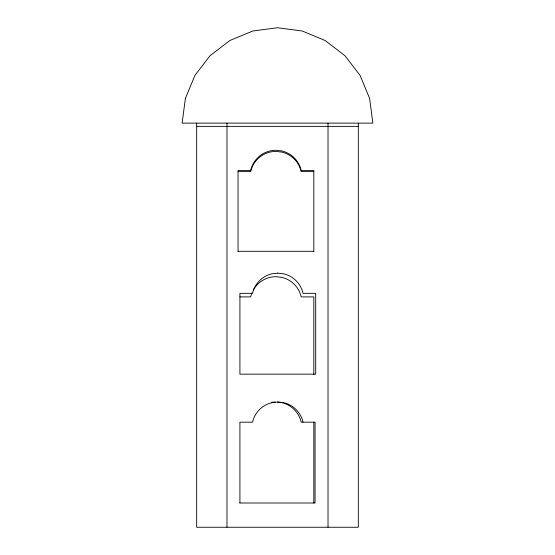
<?xml version="1.0" encoding="UTF-8"?>
<svg xmlns="http://www.w3.org/2000/svg" width="555" height="555" viewBox="0 0 555 555"><rect width="100%" height="100%" fill="white"/><g stroke="black" fill="none" stroke-linecap="round" stroke-linejoin="round"><path stroke-width="0.83" d="M196.678 126.36L358.322 126.36M238.046 171.62L250.673 171.62A25.891 25.891 0 0 1 275.932 151.411L281.704 152.063A25.891 25.891 0 0 1 301.192 171.62L313.818 171.62M238.046 251.304L313.818 251.304M239.92 296.897L250.673 296.897A25.891 25.891 0 0 1 251.915 292.929M239.767 503.003L315.08 503.003L315.08 422.175L301.192 422.175A25.891 25.891 0 0 0 281.704 402.625L277.5 402.146M358.322 123.127L358.322 527.25L196.678 527.25L196.678 123.127M328.019 123.127L328.019 527.25M313.818 251.581L313.818 170.475L301.192 170.475A25.891 25.891 0 0 0 281.704 150.925L275.932 150.273A25.891 25.891 0 0 0 250.673 170.475L238.046 170.475L238.046 251.581M313.818 374.285L313.818 296.897L301.192 296.897A25.891 25.891 0 0 0 281.704 277.34L275.932 276.688A25.891 25.891 0 0 0 253.344 289.932M313.818 422.175L313.818 503.003M239.92 503.003L239.92 422.175L252.546 422.175A25.891 25.891 0 0 1 272.026 402.625L277.805 401.973L283.577 402.625A25.891 25.891 0 0 1 303.058 422.175M226.981 123.127L226.981 527.25M271.79 402.306A25.891 25.891 0 0 1 275.107 401.987M185.377 98.436L182.123 123.127L372.877 123.127L369.623 98.436L360.098 75.438L344.939 55.687L325.188 40.529L302.184 30.997L277.5 27.75L252.816 30.997L229.812 40.529L210.061 55.687L194.902 75.438L185.377 98.436M277.805 273.129L272.026 273.781A25.891 25.891 0 0 0 252.546 293.338L239.92 293.338L239.92 374.16L315.691 374.16L315.691 293.338L303.058 293.338A25.891 25.891 0 0 0 283.577 273.781L277.805 273.129"/></g></svg>
